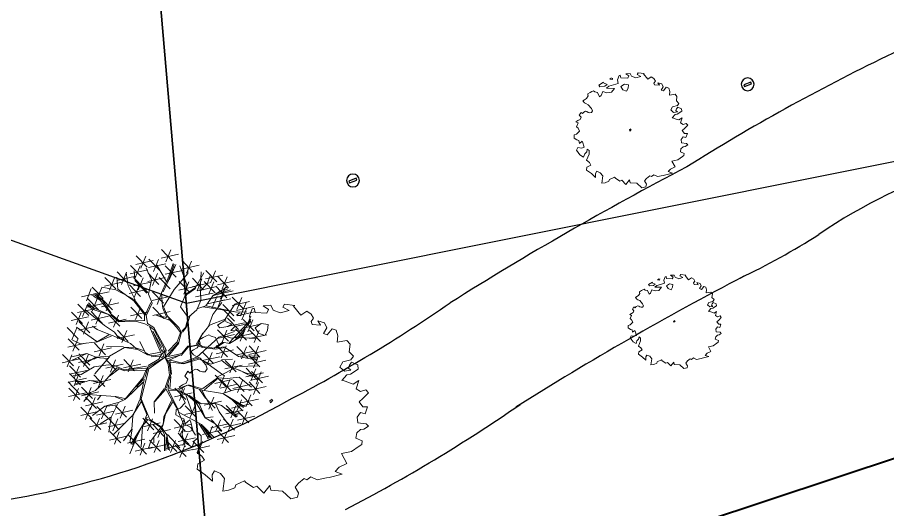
# Model space of a CAD drawing. Extents: x 2080 to 102394, y 2071 to 93424.
# Drawn here: x 84540 to 85557, y 76552 to 77127 of the extents above; entities that cross this region are included whole.
import ezdxf

# ---------------------------------------------------------------- set-up
doc = ezdxf.new("R2010")
doc.units = 0
doc.header["$LTSCALE"] = 20
doc.header["$MEASUREMENT"] = 0
for name, color, linetype, lineweight in [('division', 13, 'Continuous', 18), ('fence', 13, 'FENCELINE2', 40), ('Mango tree', 96, 'Continuous', 5), ('NEEM TREE', 84, 'Continuous', 5), ('sappotta', 114, 'Continuous', 5), ('tree', 60, 'Continuous', 0)]:
    doc.layers.add(name, color=color, linetype=linetype, lineweight=lineweight)
doc.layers.add('ELEC', color=11, linetype='Continuous')
doc.layers.add('road', color=2, linetype='Continuous')
doc.layers.add('patta duplicate', color=230, linetype='Continuous', plot=False)
doc.linetypes.add('FENCELINE2', pattern='A,0.25,-0.1,[132,ltypeshp.shx,S=0.1,R=0,X=-0.1,Y=0],-0.1,1', length=1.45)

# ---------------------------------------------------------------- blocks, each defined once
blk = doc.blocks.new('TREE')
at = {"layer": 'tree', "linetype": 'ByBlock'}
for p, q in [((-0.2048, 0.6602), (-0.1095, 0.5837)), ((-0.1725, 0.5879), (-0.1582, 0.6953)), ((-0.1348, 0.6602), (-0.0396, 0.5836)), ((-0.1025, 0.5879), (-0.0882, 0.6953)), ((-0.0333, 0.6639), (0.0526, 0.6888)), ((-0.0327, 0.7068), (0.0625, 0.6302)), ((-0.0305, 0.5588), (-0.0162, 0.6662)), ((0.05, 0.5835), (0.0643, 0.6908)), ((0.1556, 0.5563), (0.1699, 0.6636)), ((-0.3288, 0.4921), (-0.3145, 0.5995)), ((-0.3058, 0.5749), (-0.2199, 0.5997)), ((-0.273, 0.5454), (-0.2587, 0.6528)), ((-0.2072, 0.4328), (-0.2166, 0.6045)), ((-0.2053, 0.6174), (-0.1194, 0.6422)), ((-0.1914, 0.5075), (-0.1771, 0.6148)), ((-0.1354, 0.6173), (-0.0495, 0.6422)), ((-0.0889, 0.4612), (-0.0874, 0.6348)), ((-0.0633, 0.5882), (0.0226, 0.6131)), ((-0.0628, 0.6311), (0.0325, 0.5545)), ((-0.0548, 0.6426), (-0.0517, 0.5903)), ((-0.0469, 0.6439), (-0.0466, 0.6107)), ((-0.0424, 0.6), (-0.0354, 0.6435)), ((-0.0052, 0.4639), (-0.0424, 0.6)), ((0.0172, 0.6129), (0.1031, 0.6378)), ((0.0177, 0.6558), (0.113, 0.5792)), ((0.0289, 0.5925), (0.0229, 0.6448)), ((0.035, 0.6411), (0.0325, 0.5878)), ((0.0438, 0.6368), (0.0385, 0.586)), ((0.1505, 0.5516), (0.1053, 0.6391)), ((0.1227, 0.5857), (0.2086, 0.6106)), ((0.1233, 0.6286), (0.2185, 0.552)), ((0.163, 0.5451), (0.2237, 0.6001)), ((0.2377, 0.5151), (0.252, 0.6224)), ((-0.4375, 0.4563), (-0.4232, 0.5636)), ((-0.3616, 0.5215), (-0.2757, 0.5464)), ((-0.3611, 0.5644), (-0.2658, 0.4878)), ((-0.2903, 0.5111), (-0.303, 0.5704)), ((-0.2242, 0.5369), (-0.1383, 0.5618)), ((-0.2237, 0.5798), (-0.1284, 0.5032)), ((-0.1177, 0.5128), (-0.0318, 0.5376)), ((-0.1172, 0.5556), (-0.022, 0.479)), ((-0.0849, 0.4833), (-0.0706, 0.5907)), ((-0.0517, 0.5903), (-0.0107, 0.4797)), ((-0.0027, 0.5147), (0.0832, 0.5395)), ((-0.0021, 0.5575), (0.0931, 0.4809)), ((0.0014, 0.4731), (0.0289, 0.5925)), ((0.0385, 0.586), (0.0065, 0.4769)), ((0.0301, 0.4852), (0.0444, 0.5926)), ((0.1767, 0.4132), (0.1505, 0.5516)), ((0.1688, 0.4091), (0.163, 0.5451)), ((0.2049, 0.5445), (0.2908, 0.5694)), ((0.2054, 0.5874), (0.3007, 0.5108)), ((0.2257, 0.5031), (0.2873, 0.5693)), ((0.2979, 0.5427), (0.3931, 0.4661)), ((0.3301, 0.4704), (0.3444, 0.5778)), ((0.3732, 0.5534), (0.4684, 0.4769)), ((0.4055, 0.4811), (0.4198, 0.5885)), ((-0.4703, 0.4857), (-0.3844, 0.5106)), ((-0.4698, 0.5286), (-0.3745, 0.452)), ((-0.3143, 0.4371), (-0.4122, 0.4877)), ((-0.3143, 0.4371), (-0.3982, 0.5041)), ((-0.3649, 0.3699), (-0.3506, 0.4773)), ((-0.2063, 0.4273), (-0.2903, 0.5111)), ((-0.1402, 0.4833), (-0.1438, 0.5217)), ((-0.1122, 0.3845), (-0.1402, 0.4833)), ((-0.0265, 0.3761), (-0.0122, 0.4835)), ((0.1805, 0.4059), (0.2257, 0.5031)), ((0.2208, 0.3923), (0.2351, 0.4997)), ((0.2646, 0.3726), (0.2815, 0.4872)), ((0.2735, 0.3684), (0.2851, 0.4823)), ((0.2788, 0.4021), (0.2931, 0.5095)), ((0.2815, 0.4872), (0.3323, 0.535)), ((0.2973, 0.4998), (0.3832, 0.5247)), ((0.357, 0.4049), (0.3972, 0.4816)), ((0.3726, 0.5106), (0.4585, 0.5354)), ((0.442, 0.3992), (0.4563, 0.5066)), ((0.5469, 0.3728), (0.5612, 0.4802)), ((-0.5101, 0.3371), (-0.4958, 0.4445)), ((-0.5006, 0.398), (-0.4147, 0.4228)), ((-0.5001, 0.4408), (-0.4048, 0.3643)), ((-0.4678, 0.3685), (-0.4535, 0.4759)), ((-0.3977, 0.3994), (-0.3118, 0.4242)), ((-0.3972, 0.4422), (-0.3019, 0.3656)), ((-0.3883, 0.3547), (-0.374, 0.4621)), ((-0.2946, 0.3706), (-0.3143, 0.4371)), ((-0.2415, 0.3319), (-0.2272, 0.4392)), ((-0.12, 0.3971), (-0.2126, 0.4319)), ((-0.1082, 0.3768), (-0.2063, 0.4273)), ((-0.0806, 0.3787), (-0.0889, 0.4612)), ((-0.0593, 0.4055), (0.0266, 0.4304)), ((-0.0588, 0.4484), (0.0365, 0.3718)), ((-0.0085, 0.3991), (-0.0052, 0.4639)), ((0.0003, 0.3978), (0.0014, 0.4731)), ((0.188, 0.4218), (0.2739, 0.4466)), ((0.1885, 0.4646), (0.2838, 0.3881)), ((0.246, 0.4316), (0.3319, 0.4564)), ((0.2465, 0.4744), (0.3417, 0.3978)), ((0.3638, 0.3439), (0.3781, 0.4513)), ((0.4091, 0.4286), (0.495, 0.4535)), ((0.4097, 0.4715), (0.5049, 0.3949)), ((0.4112, 0.3162), (0.4576, 0.4387)), ((0.514, 0.4023), (0.5999, 0.4271)), ((0.5146, 0.4451), (0.6098, 0.3685)), ((-0.591, 0.2774), (-0.5767, 0.3848)), ((-0.5611, 0.3077), (-0.5468, 0.4151)), ((-0.5429, 0.3666), (-0.457, 0.3914)), ((-0.5424, 0.4094), (-0.4471, 0.3328)), ((-0.4487, 0.3078), (-0.531, 0.3639)), ((-0.4801, 0.3277), (-0.5236, 0.3708)), ((-0.4746, 0.3286), (-0.5139, 0.3782)), ((-0.4523, 0.3771), (-0.492, 0.4152)), ((-0.3538, 0.3409), (-0.4523, 0.3771)), ((-0.2951, 0.3733), (-0.3845, 0.4057)), ((-0.2523, 0.3021), (-0.2977, 0.3728)), ((-0.2328, 0.3027), (-0.2946, 0.3706)), ((-0.2743, 0.3613), (-0.1884, 0.3862)), ((-0.2738, 0.4042), (-0.1786, 0.3276)), ((-0.1234, 0.268), (-0.192, 0.3599)), ((-0.0748, 0.2454), (-0.1082, 0.3768)), ((-0.0955, 0.3342), (-0.0806, 0.3787)), ((-0.0727, 0.2651), (-0.0584, 0.3725)), ((0.0691, 0.3056), (-0.0085, 0.3991)), ((0.0696, 0.32), (0.0003, 0.3978)), ((0.0754, 0.3626), (0.1707, 0.2861)), ((0.1077, 0.2903), (0.122, 0.3977)), ((0.1413, 0.2926), (0.1688, 0.4091)), ((0.1431, 0.2819), (0.1767, 0.4132)), ((0.2348, 0.3004), (0.2669, 0.3589)), ((0.2669, 0.3589), (0.357, 0.4049)), ((0.331, 0.3733), (0.4169, 0.3982)), ((0.3315, 0.4162), (0.4267, 0.3396)), ((0.3874, 0.2656), (0.4017, 0.373)), ((0.4765, 0.2826), (0.4908, 0.3899)), ((-0.6239, 0.3068), (-0.538, 0.3317)), ((-0.6233, 0.3497), (-0.5281, 0.2731)), ((-0.4776, 0.1801), (-0.5631, 0.3056)), ((-0.5319, 0.2129), (-0.5176, 0.3203)), ((-0.3897, 0.223), (-0.4487, 0.3078)), ((-0.4072, 0.2253), (-0.4455, 0.3055)), ((-0.4144, 0.2003), (-0.4001, 0.3077)), ((-0.235, 0.2995), (-0.3902, 0.3069)), ((-0.2836, 0.2742), (-0.3538, 0.3409)), ((-0.2796, 0.2004), (-0.2653, 0.3078)), ((-0.122, 0.2598), (-0.2328, 0.3027)), ((-0.1056, 0.2945), (-0.0197, 0.3194)), ((-0.105, 0.3374), (-0.0098, 0.2608)), ((-0.0826, 0.2917), (-0.0896, 0.3492)), ((0.0922, 0.251), (0.0691, 0.3056)), ((0.1056, 0.2699), (0.0696, 0.32)), ((0.0749, 0.3198), (0.1608, 0.3446)), ((0.1459, 0.2799), (0.2348, 0.3004)), ((0.2329, 0.3114), (0.1472, 0.2885)), ((0.2492, 0.3123), (0.3445, 0.2357)), ((0.2815, 0.24), (0.2958, 0.3473)), ((0.3309, 0.2942), (0.4112, 0.3162)), ((0.3427, 0.2907), (0.4261, 0.3103)), ((0.4116, 0.3135), (0.5357, 0.3568)), ((0.4261, 0.3103), (0.5371, 0.3486)), ((0.5416, 0.3382), (0.4319, 0.3085)), ((0.4437, 0.312), (0.5296, 0.3369)), ((0.4443, 0.3549), (0.5395, 0.2783)), ((0.482, 0.194), (0.5517, 0.312)), ((0.5755, 0.2144), (0.5898, 0.3218)), ((-0.6407, 0.1317), (-0.6264, 0.2391)), ((-0.5089, 0.25), (-0.5844, 0.2487)), ((-0.5685, 0.1491), (-0.5542, 0.2565)), ((-0.5647, 0.2424), (-0.4788, 0.2672)), ((-0.5642, 0.2852), (-0.469, 0.2086)), ((-0.4757, 0.2333), (-0.5089, 0.25)), ((-0.4473, 0.2298), (-0.3613, 0.2546)), ((-0.4467, 0.2726), (-0.3515, 0.1961)), ((-0.3124, 0.2299), (-0.2265, 0.2547)), ((-0.3119, 0.2727), (-0.2167, 0.1961)), ((-0.2605, 0.2362), (-0.2836, 0.2742)), ((-0.0802, 0.2109), (-0.1225, 0.2626)), ((-0.0752, 0.181), (-0.122, 0.2598)), ((-0.0766, 0.1892), (-0.0748, 0.2454)), ((0.0968, 0.2237), (0.0922, 0.251)), ((0.1055, 0.2394), (0.1431, 0.2819)), ((0.1115, 0.1872), (0.1055, 0.2394)), ((0.1061, 0.2671), (0.1413, 0.2926)), ((0.1705, 0.2446), (0.2658, 0.168)), ((0.2028, 0.1723), (0.2171, 0.2796)), ((0.2487, 0.2694), (0.3346, 0.2943)), ((0.258, 0.2288), (0.3309, 0.2942)), ((0.2643, 0.2243), (0.4012, 0.2418)), ((0.4012, 0.2418), (0.545, 0.2352)), ((0.4505, 0.1408), (0.4648, 0.2482)), ((0.5427, 0.2438), (0.6286, 0.2687)), ((0.5433, 0.2867), (0.6385, 0.2101)), ((0.545, 0.2352), (0.5826, 0.2612)), ((-0.6736, 0.1612), (-0.5877, 0.186)), ((-0.673, 0.204), (-0.5778, 0.1274)), ((-0.6013, 0.1786), (-0.5154, 0.2034)), ((-0.6007, 0.2214), (-0.5055, 0.1448)), ((-0.4809, 0.1824), (-0.5169, 0.1816)), ((-0.4218, 0.0972), (-0.4776, 0.1801)), ((-0.3947, 0.2193), (-0.4757, 0.2333)), ((-0.2994, 0.2183), (-0.3897, 0.223)), ((-0.2597, 0.1974), (-0.3387, 0.2173)), ((-0.2624, 0.2136), (-0.2994, 0.2183)), ((-0.2476, 0.1599), (-0.2624, 0.2136)), ((-0.243, 0.1664), (-0.2605, 0.2362)), ((-0.2034, 0.1057), (-0.1891, 0.2131)), ((-0.0623, 0.105), (-0.0766, 0.1892)), ((-0.0552, 0.1452), (-0.0757, 0.2005)), ((-0.0606, 0.1276), (-0.0231, 0.2037)), ((0.0025, 0.0374), (0.0981, 0.2158)), ((0.0437, 0.0249), (0.1115, 0.1872)), ((0.0981, 0.2158), (0.099, 0.1765)), ((0.2186, 0.1635), (0.1881, 0.2282)), ((0.1881, 0.2282), (0.2188, 0.13)), ((0.2191, 0.1608), (0.2558, 0.2257)), ((0.23, 0.1627), (0.2643, 0.2243)), ((0.4177, 0.1703), (0.5036, 0.1951)), ((0.4183, 0.2131), (0.5135, 0.1365)), ((0.4236, 0.1589), (0.482, 0.194)), ((0.525, 0.0834), (0.5393, 0.1908)), ((-0.6629, 0.0372), (-0.6486, 0.1446)), ((-0.5198, 0.114), (-0.622, 0.1415)), ((-0.6023, 0.1211), (-0.5071, 0.0445)), ((-0.57, 0.0488), (-0.5557, 0.1562)), ((-0.1562, 0.0497), (-0.2476, 0.1599)), ((-0.128, 0.063), (-0.243, 0.1664)), ((-0.2362, 0.1352), (-0.1503, 0.16)), ((-0.2356, 0.178), (-0.1404, 0.1014)), ((-0.1409, 0.058), (-0.2227, 0.1446)), ((-0.0561, 0.1003), (-0.0606, 0.1276)), ((0.0159, 0.0397), (0.0879, 0.1775)), ((0.0879, 0.1775), (0.0377, 0.06)), ((0.099, 0.1765), (0.0428, 0.0471)), ((0.2103, 0.0643), (0.2214, 0.1471)), ((0.2175, 0.0543), (0.23, 0.1627)), ((0.311, 0.0476), (0.3358, 0.1329)), ((0.3358, 0.1329), (0.4236, 0.1589)), ((0.4028, 0.1499), (0.4277, 0.1511)), ((0.4236, 0.1589), (0.503, 0.136)), ((0.4277, 0.1511), (0.4981, 0.1322)), ((0.4922, 0.1129), (0.5781, 0.1377)), ((0.4927, 0.1557), (0.588, 0.0791)), ((0.503, 0.136), (0.6177, 0.1524)), ((0.5067, 0.0974), (0.6118, 0.171)), ((0.6242, 0.0451), (0.6385, 0.1524)), ((-0.6957, 0.0666), (-0.6098, 0.0915)), ((-0.6951, 0.1095), (-0.5999, 0.0329)), ((-0.5542, 0.0359), (-0.6342, 0.0642)), ((-0.6029, 0.0783), (-0.517, 0.1031)), ((-0.4593, 0.0547), (-0.5226, 0.1135)), ((-0.4435, 0.0598), (-0.5198, 0.114)), ((-0.4102, 0.0459), (-0.425, 0.0995)), ((-0.3927, 0.0407), (-0.4218, 0.0972)), ((-0.0424, 0.0691), (-0.0623, 0.105)), ((-0.0133, 0.0293), (-0.0577, 0.0777)), ((0.0062, 0.0465), (-0.0561, 0.1003)), ((-0.0029, 0.0338), (-0.0424, 0.0691)), ((0.1976, 0.0229), (0.2103, 0.0643)), ((0.4533, 0.094), (0.5485, 0.0174)), ((0.4561, 0.0497), (0.5072, 0.0947)), ((0.4961, 0.109), (0.5913, 0.0324)), ((0.5072, 0.0947), (0.5725, 0.0889)), ((0.5252, 0.0362), (0.6111, 0.061)), ((0.5581, 0.0067), (0.5724, 0.1141)), ((0.5725, 0.0889), (0.6283, 0.1067)), ((0.5914, 0.0745), (0.6773, 0.0994)), ((0.5919, 0.1174), (0.6871, 0.0408)), ((0.6432, -0.043), (0.6575, 0.0644)), ((-0.551, 0.0336), (-0.6427, -0.0185)), ((-0.6174, 0.0087), (-0.5221, -0.0679)), ((-0.5851, -0.0636), (-0.5708, 0.0438)), ((-0.4431, 0.0575), (-0.551, 0.0336)), ((-0.5184, -0.0189), (-0.4325, 0.0059)), ((-0.5179, 0.0239), (-0.4226, -0.0527)), ((-0.4856, -0.0484), (-0.4713, 0.059)), ((-0.4001, 0.0366), (-0.4431, 0.0575)), ((-0.2066, 0.0326), (-0.4001, 0.0366)), ((-0.2284, 0.0123), (-0.3885, 0.0329)), ((-0.2099, 0.0183), (-0.3285, -0.0408)), ((-0.1317, 0.0372), (-0.3243, -0.0486)), ((-0.2136, 0.0233), (-0.2816, 0.0285)), ((-0.2011, 0.0336), (-0.2099, 0.0183)), ((-0.1266, 0.0547), (-0.2011, 0.0336)), ((-0.1256, 0.0491), (-0.1965, 0.0234)), ((0, 0), (-0.1317, 0.0372)), ((0, 0), (-0.1256, 0.0491)), ((-0.0378, 0.0249), (-0.1182, 0.0561)), ((-0.0049, 0.0305), (-0.0378, 0.0249)), ((-0.0003, 0.0032), (-0.0258, -0.0459)), ((-0.0193, 0.0171), (-0.0022, 0.0143)), ((-0.0003, 0.0032), (-0.0143, -0.0468)), ((0.0395, 0.0323), (-0.0049, 0.0305)), ((-0.0022, 0.0143), (0.0395, 0.0323)), ((0, 0), (0.0437, 0.0249)), ((0, 0), (0.0907, -0.0733)), ((0, 0), (0.1387, -0.0093)), ((0.0428, 0.0471), (0.0159, 0.0397)), ((0.0457, 0.0112), (0.1342, 0.0011)), ((0.1342, 0.0011), (0.1976, 0.0229)), ((0.1387, -0.0093), (0.2039, 0.0183)), ((0.2039, 0.0183), (0.2175, 0.0543)), ((0.2077, 0.0135), (0.2494, 0.0148)), ((0.2143, 0.023), (0.2461, 0.0172)), ((0.2461, 0.0172), (0.311, 0.0476)), ((0.2494, 0.0148), (0.3232, 0.0414)), ((0.3168, 0.0458), (0.3889, 0.0329)), ((0.3889, 0.0329), (0.4561, 0.0497)), ((0.3938, 0.0364), (0.4502, 0.0012)), ((0.5395, -0.1795), (0.4317, 0.012)), ((0.4502, 0.0012), (0.5332, 0.0068)), ((0.4662, 0.0016), (0.5615, -0.075)), ((0.5332, 0.0068), (0.6399, -0.0619)), ((0.5359, 0.0073), (0.6375, -0.0315)), ((0.5825, -0.0766), (0.5968, 0.0307)), ((0.6103, -0.0135), (0.6962, 0.0113)), ((0.6109, 0.0293), (0.7061, -0.0473)), ((-0.6819, -0.0547), (-0.5866, -0.1313)), ((-0.6496, -0.127), (-0.6353, -0.0196)), ((-0.4544, -0.0734), (-0.64, -0.0514)), ((-0.6179, -0.0342), (-0.532, -0.0093)), ((-0.3336, -0.0445), (-0.4539, -0.0762)), ((-0.3243, -0.0486), (-0.3996, -0.1841)), ((-0.3285, -0.0408), (-0.3865, -0.1457)), ((-0.0258, -0.0459), (-0.0782, -0.0994)), ((-0.0143, -0.0468), (-0.069, -0.1031)), ((0.0037, -0.0378), (-0.0634, -0.105)), ((0.0794, -0.0725), (-0.0032, -0.0305)), ((-0.0027, -0.05), (0.0442, -0.1288)), ((0, -0.016), (0.0794, -0.0725)), ((0.0068, -0.04), (0.0464, -0.1257)), ((0.0218, -0.0124), (0.1337, -0.0129)), ((0.4506, -0.0014), (0.5471, -0.1922)), ((0.4657, -0.0413), (0.5516, -0.0164)), ((0.4982, -0.0688), (0.5841, -0.044)), ((0.4988, -0.026), (0.594, -0.1026)), ((0.5497, -0.0472), (0.6356, -0.0223)), ((0.5502, -0.0043), (0.6454, -0.0809)), ((0.634, -0.0433), (0.5572, -0.0031)), ((-0.6824, -0.0975), (-0.5965, -0.0727)), ((-0.4539, -0.0762), (-0.529, -0.1279)), ((-0.3415, -0.0625), (-0.4516, -0.0729)), ((-0.0782, -0.0994), (-0.1625, -0.1303)), ((-0.069, -0.1031), (-0.1583, -0.1382)), ((-0.1491, -0.159), (-0.0787, -0.1133)), ((0.1285, -0.1649), (0.0414, -0.1124)), ((0.0776, -0.0784), (0.1507, -0.0801)), ((0.0907, -0.0733), (0.1551, -0.0736)), ((0.1507, -0.0801), (0.1961, -0.1171)), ((0.1551, -0.0736), (0.1692, -0.0909)), ((0.1692, -0.0909), (0.1988, -0.1166)), ((0.1988, -0.1166), (0.2115, -0.1592)), ((0.1997, -0.1222), (0.28, -0.1002)), ((0.2908, -0.0984), (0.2006, -0.1108)), ((0.28, -0.1002), (0.361, -0.1005)), ((0.3552, -0.0987), (0.4322, -0.0745)), ((0.361, -0.1005), (0.4605, -0.1592)), ((0.4322, -0.0745), (0.5351, -0.0711)), ((0.4883, -0.2176), (0.5026, -0.1102)), ((0.5143, -0.1912), (0.5286, -0.0838)), ((0.5946, -0.21), (0.6089, -0.1026)), ((-0.529, -0.1279), (-0.6262, -0.1328)), ((-0.6206, -0.1642), (-0.5254, -0.2408)), ((-0.4551, -0.1682), (-0.6115, -0.1865)), ((-0.5262, -0.1302), (-0.6106, -0.1749)), ((-0.5883, -0.2365), (-0.574, -0.1291)), ((-0.4685, -0.1733), (-0.5833, -0.2546)), ((-0.4768, -0.1719), (-0.5527, -0.1875)), ((-0.4074, -0.1716), (-0.4768, -0.1719)), ((-0.4689, -0.1762), (-0.3736, -0.2528)), ((-0.3865, -0.1457), (-0.4551, -0.1682)), ((-0.4366, -0.2485), (-0.4223, -0.1411)), ((-0.4167, -0.1646), (-0.3981, -0.1586)), ((-0.4074, -0.1716), (-0.4005, -0.2266)), ((-0.2851, -0.1315), (-0.3468, -0.1809)), ((-0.1708, -0.1289), (-0.2851, -0.1315)), ((-0.1717, -0.1404), (-0.2819, -0.1338)), ((-0.1611, -0.1553), (-0.2266, -0.2977)), ((-0.1625, -0.1303), (-0.1885, -0.1908)), ((-0.1334, -0.1363), (-0.1611, -0.1553)), ((-0.1597, -0.1636), (-0.1316, -0.1979)), ((-0.1491, -0.159), (-0.1325, -0.1923)), ((0.0442, -0.1288), (0.1326, -0.1893)), ((0.0464, -0.1257), (0.1304, -0.1758)), ((0.1304, -0.1758), (0.1582, -0.2744)), ((0.1323, -0.1698), (0.3363, -0.2026)), ((0.1725, -0.2857), (0.1868, -0.1784)), ((0.2115, -0.1592), (0.2579, -0.2353)), ((0.216, -0.1194), (0.2161, -0.1529)), ((0.2161, -0.1529), (0.2589, -0.2239)), ((0.3553, -0.2704), (0.3696, -0.1631)), ((0.4605, -0.1592), (0.5815, -0.1472)), ((0.461, -0.2747), (0.4753, -0.1673)), ((0.5618, -0.1806), (0.6477, -0.1557)), ((0.5623, -0.1377), (0.6576, -0.2143)), ((0.5815, -0.1472), (0.612, -0.1616)), ((-0.6694, -0.223), (-0.5835, -0.1982)), ((-0.6212, -0.2071), (-0.5353, -0.1822)), ((-0.6069, -0.1967), (-0.5564, -0.1829)), ((-0.5527, -0.1875), (-0.6055, -0.205)), ((-0.5994, -0.3116), (-0.5851, -0.2043)), ((-0.4694, -0.219), (-0.3835, -0.1942)), ((-0.4283, -0.3326), (-0.414, -0.2253)), ((-0.4005, -0.2266), (-0.3951, -0.2756)), ((-0.3996, -0.1841), (-0.39, -0.2748)), ((-0.2062, -0.2186), (-0.3247, -0.2471)), ((-0.3029, -0.2434), (-0.2099, -0.2306)), ((-0.1885, -0.1908), (-0.2354, -0.3106)), ((-0.1719, -0.2615), (-0.086, -0.2367)), ((-0.1713, -0.2187), (-0.0761, -0.2953)), ((-0.1391, -0.291), (-0.1248, -0.1836)), ((-0.1325, -0.1923), (-0.0549, -0.2378)), ((-0.1316, -0.1979), (-0.1072, -0.2747)), ((-0.127, -0.208), (-0.0549, -0.2378)), ((-0.117, -0.2175), (-0.1065, -0.28)), ((-0.0549, -0.2378), (-0.0184, -0.3382)), ((0.1396, -0.2563), (0.2255, -0.2314)), ((0.1402, -0.2134), (0.2354, -0.29)), ((0.145, -0.2292), (0.153, -0.3929)), ((0.2579, -0.2353), (0.3074, -0.2801)), ((0.2589, -0.2239), (0.3265, -0.2433)), ((0.2678, -0.3315), (0.2821, -0.2242)), ((0.3093, -0.2742), (0.2687, -0.2335)), ((0.2687, -0.2335), (0.3278, -0.2515)), ((0.3224, -0.241), (0.4083, -0.2161)), ((0.323, -0.1981), (0.4182, -0.2747)), ((0.3363, -0.2026), (0.433, -0.2618)), ((0.4287, -0.2023), (0.5239, -0.2789)), ((0.5276, -0.2515), (0.6135, -0.2267)), ((0.5281, -0.2087), (0.6233, -0.2852)), ((0.5471, -0.1922), (0.5922, -0.2432)), ((0.5536, -0.2251), (0.6395, -0.2002)), ((0.5541, -0.1822), (0.6493, -0.2588)), ((-0.6322, -0.2822), (-0.5463, -0.2573)), ((-0.6316, -0.2393), (-0.5364, -0.3159)), ((-0.5061, -0.2806), (-0.5649, -0.299)), ((-0.5252, -0.3762), (-0.5109, -0.2688)), ((-0.4783, -0.2816), (-0.508, -0.3032)), ((-0.3696, -0.2771), (-0.5061, -0.2806)), ((-0.4611, -0.3032), (-0.3752, -0.2783)), ((-0.4606, -0.2603), (-0.3653, -0.3369)), ((-0.3951, -0.2756), (-0.4174, -0.327)), ((-0.39, -0.2748), (-0.4095, -0.3399)), ((-0.3696, -0.2771), (-0.3029, -0.2434)), ((-0.3247, -0.2471), (-0.3696, -0.2771)), ((-0.1137, -0.2701), (-0.1773, -0.3731)), ((-0.1072, -0.2747), (-0.1125, -0.3593)), ((-0.1097, -0.2945), (-0.1064, -0.3806)), ((-0.1024, -0.2878), (-0.0963, -0.3901)), ((-0.0107, -0.3337), (-0.0485, -0.2422)), ((0.1582, -0.2744), (0.2241, -0.3165)), ((0.2349, -0.3021), (0.3208, -0.2772)), ((0.2355, -0.2592), (0.3307, -0.3358)), ((0.3074, -0.2801), (0.3177, -0.3902)), ((0.3265, -0.2433), (0.3478, -0.2873)), ((0.3478, -0.2873), (0.4223, -0.3138)), ((0.3496, -0.2814), (0.5678, -0.2977)), ((0.4061, -0.291), (0.5013, -0.3676)), ((0.4383, -0.3633), (0.4526, -0.256)), ((0.4886, -0.2927), (0.5839, -0.3693)), ((0.5002, -0.3086), (0.5861, -0.2837)), ((0.5209, -0.365), (0.5352, -0.2576)), ((-0.5581, -0.3467), (-0.4722, -0.3219)), ((-0.5575, -0.3039), (-0.4623, -0.3805)), ((-0.4174, -0.327), (-0.504, -0.3949)), ((-0.423, -0.3446), (-0.4971, -0.4018)), ((-0.4841, -0.411), (-0.423, -0.3446)), ((-0.4095, -0.3399), (-0.4823, -0.4217)), ((-0.4553, -0.4642), (-0.441, -0.3568)), ((-0.4035, -0.3413), (-0.4222, -0.4649)), ((-0.3417, -0.3498), (-0.2465, -0.4264)), ((-0.3095, -0.4221), (-0.2952, -0.3147)), ((-0.2391, -0.3055), (-0.2795, -0.3823)), ((-0.2354, -0.3106), (-0.2065, -0.4818)), ((-0.2219, -0.3496), (-0.1266, -0.4262)), ((-0.1896, -0.4219), (-0.1753, -0.3146)), ((-0.0194, -0.3324), (-0.0839, -0.4803)), ((-0.0488, -0.3905), (-0.0267, -0.3225)), ((-0.0184, -0.3382), (0.0499, -0.4609)), ((-0.008, -0.3501), (0.1163, -0.3738)), ((-0.0076, -0.3361), (0.1127, -0.3689)), ((0.103, -0.4503), (0.1173, -0.343)), ((0.2241, -0.3165), (0.2233, -0.3781)), ((0.2241, -0.4422), (0.2384, -0.3349)), ((0.2263, -0.3133), (0.2777, -0.369)), ((0.3499, -0.4463), (0.3642, -0.3389)), ((0.3918, -0.2995), (0.5577, -0.3051)), ((0.4055, -0.3339), (0.4914, -0.309)), ((0.4223, -0.3138), (0.4886, -0.4089)), ((0.4881, -0.3355), (0.574, -0.3107)), ((0.4915, -0.4444), (0.5058, -0.3371)), ((-0.4882, -0.4347), (-0.4023, -0.4099)), ((-0.4876, -0.3919), (-0.3924, -0.4684)), ((-0.3657, -0.5011), (-0.3514, -0.3937)), ((-0.2795, -0.3823), (-0.343, -0.4206)), ((-0.3423, -0.3926), (-0.2564, -0.3678)), ((-0.2759, -0.3869), (-0.2676, -0.4359)), ((-0.2224, -0.3925), (-0.1365, -0.3676)), ((-0.1125, -0.3593), (-0.1552, -0.4731)), ((-0.1064, -0.3806), (-0.1525, -0.4723)), ((-0.0963, -0.3901), (-0.0331, -0.4661)), ((-0.0913, -0.4125), (0.0039, -0.4891)), ((-0.0591, -0.4848), (-0.0448, -0.3774)), ((0.0702, -0.4209), (0.1561, -0.396)), ((0.0707, -0.378), (0.1659, -0.4546)), ((0.1007, -0.498), (0.115, -0.3907)), ((0.1127, -0.3689), (0.1499, -0.4241)), ((0.1176, -0.3652), (0.2597, -0.428)), ((0.1913, -0.4128), (0.2772, -0.3879)), ((0.1919, -0.3699), (0.2871, -0.4465)), ((0.2233, -0.3781), (0.2612, -0.5033)), ((0.3171, -0.4168), (0.403, -0.392)), ((0.3176, -0.374), (0.4129, -0.4506)), ((0.3177, -0.3902), (0.3763, -0.5062)), ((0.4013, -0.4879), (0.3244, -0.3975)), ((0.4039, -0.5086), (0.4182, -0.4012)), ((0.4587, -0.415), (0.5446, -0.3901)), ((0.4593, -0.3721), (0.5545, -0.4487)), ((-0.4744, -0.4636), (-0.3791, -0.5402)), ((-0.4421, -0.5359), (-0.4278, -0.4285)), ((-0.3986, -0.4717), (-0.3127, -0.4468)), ((-0.398, -0.4288), (-0.3028, -0.5054)), ((-0.343, -0.4206), (-0.3958, -0.4885)), ((-0.2676, -0.4359), (-0.288, -0.4955)), ((-0.2125, -0.4633), (-0.2516, -0.5788)), ((-0.1552, -0.4731), (-0.1424, -0.549)), ((-0.152, -0.475), (-0.1152, -0.5107)), ((-0.0919, -0.4553), (-0.006, -0.4305)), ((-0.0336, -0.4634), (-0.063, -0.5215)), ((-0.0331, -0.4661), (-0.0177, -0.5084)), ((0.0499, -0.4609), (0.1322, -0.517)), ((0.0511, -0.4687), (0.0651, -0.6342)), ((0.0737, -0.6355), (0.0525, -0.4769)), ((0.0678, -0.4686), (0.1537, -0.4437)), ((0.0684, -0.4257), (0.1636, -0.5023)), ((0.1499, -0.4241), (0.2072, -0.4816)), ((0.1527, -0.5685), (0.167, -0.4611)), ((0.2465, -0.4497), (0.2653, -0.5445)), ((0.2597, -0.428), (0.35, -0.533)), ((0.3193, -0.4761), (0.4145, -0.5527)), ((0.3516, -0.5484), (0.3659, -0.441)), ((0.3913, -0.4953), (0.3618, -0.4526)), ((0.3618, -0.4526), (0.3818, -0.5053)), ((0.371, -0.4791), (0.4569, -0.4543)), ((0.3716, -0.4363), (0.4668, -0.5128)), ((-0.4749, -0.5065), (-0.389, -0.4816)), ((-0.3471, -0.6137), (-0.3328, -0.5063)), ((-0.2543, -0.53), (-0.1591, -0.6066)), ((-0.2093, -0.4822), (-0.2396, -0.5849)), ((-0.2065, -0.4818), (-0.235, -0.5955)), ((-0.222, -0.6023), (-0.2077, -0.495)), ((-0.1522, -0.6181), (-0.1379, -0.5107)), ((-0.063, -0.5215), (-0.0923, -0.6299)), ((-0.0177, -0.5084), (-0.0184, -0.6371)), ((-0.0129, -0.6396), (0.0014, -0.5323)), ((0.1198, -0.539), (0.2057, -0.5142)), ((0.1204, -0.4962), (0.2156, -0.5728)), ((0.1322, -0.517), (0.1982, -0.6091)), ((0.2072, -0.4816), (0.2087, -0.5904)), ((0.2392, -0.5595), (0.3251, -0.5347)), ((0.2397, -0.5167), (0.335, -0.5933)), ((0.2612, -0.5033), (0.2916, -0.568)), ((0.2658, -0.5304), (0.2845, -0.5748)), ((0.272, -0.589), (0.2863, -0.4816)), ((0.2765, -0.631), (0.2908, -0.5236)), ((0.3187, -0.5189), (0.4046, -0.4941)), ((-0.38, -0.5843), (-0.2941, -0.5594)), ((-0.3794, -0.5414), (-0.2842, -0.618)), ((-0.2549, -0.5729), (-0.169, -0.548)), ((-0.1864, -0.7024), (-0.1721, -0.595)), ((-0.185, -0.5886), (-0.0991, -0.5638)), ((-0.1845, -0.5458), (-0.0893, -0.6224)), ((-0.1424, -0.549), (-0.1582, -0.6188)), ((-0.0956, -0.6834), (-0.0813, -0.576)), ((-0.0457, -0.6102), (0.0402, -0.5853)), ((-0.0451, -0.5673), (0.0501, -0.6439)), ((-0.0167, -0.5472), (0.0102, -0.6407)), ((-0.0016, -0.637), (-0.0134, -0.5831)), ((0.0103, -0.6156), (0.0962, -0.5908)), ((0.0109, -0.5728), (0.1061, -0.6494)), ((0.0432, -0.6451), (0.0575, -0.5377)), ((0.1102, -0.6739), (0.1245, -0.5666)), ((0.1784, -0.5899), (0.2736, -0.6665)), ((0.2107, -0.6622), (0.225, -0.5548)), ((0.2437, -0.6015), (0.3296, -0.5767)), ((0.2442, -0.5587), (0.3395, -0.6353)), ((-0.2193, -0.6729), (-0.1334, -0.6481)), ((-0.2187, -0.6301), (-0.1235, -0.7067)), ((-0.1284, -0.6539), (-0.0425, -0.6291)), ((-0.1279, -0.6111), (-0.0326, -0.6877)), ((-0.0286, -0.6556), (0.0667, -0.7322)), ((0.0037, -0.7279), (0.018, -0.6205)), ((0.0774, -0.6445), (0.1633, -0.6196)), ((0.078, -0.6016), (0.1732, -0.6782)), ((0.1778, -0.6327), (0.2637, -0.6079)), ((-0.0291, -0.6984), (0.0568, -0.6736))]:
    blk.add_line(p, q, dxfattribs=at)
blk = doc.blocks.new('A$C16A84746')
at = {"layer": 'ELEC'}
blk.add_lwpolyline([(14.9, 44.1), (61.5, 44.1), (61.5, 32.9), (14.9, 32.9)], close=True, dxfattribs=at)
blk.add_circle((38.5, 38.5), 38.5, dxfattribs=at)
blk = doc.blocks.new('NEEM')
at = {"layer": 'sappotta', "linetype": 'Continuous'}
for p, q in [((0.003, 1.132), (-0.083, 1.127)), ((-0.083, 1.127), (-0.023, 1.083)), ((0.03, 1.077), (0.003, 1.132)), ((0.162, 1.144), (0.142, 1.112)), ((0.142, 1.112), (0.216, 1.072)), ((0.283, 1.13), (0.162, 1.144)), ((0.267, 1.123), (0.283, 1.13)), ((0.351, 1.016), (0.267, 1.123)), ((-0.359, 1.043), (-0.396, 1.016)), ((-0.396, 1.016), (-0.345, 1.011)), ((-0.345, 1.011), (-0.34, 1.039)), ((-0.213, 1.092), (-0.242, 1.007)), ((-0.191, 1.099), (-0.213, 1.092)), ((-0.177, 1.048), (-0.191, 1.099)), ((-0.043, 1.039), (-0.177, 1.048)), ((-0.023, 1.083), (-0.043, 1.039)), ((0.114, 1.043), (0.03, 1.077)), ((0.216, 1.072), (0.114, 1.043)), ((0.421, 1.063), (0.351, 1.016)), ((0.473, 1.03), (0.421, 1.063)), ((0.501, 0.982), (0.473, 1.03)), ((-0.517, 0.963), (-0.614, 0.901)), ((-0.521, 0.945), (-0.521, 0.945)), ((-0.449, 0.913), (-0.521, 0.945)), ((-0.494, 0.884), (-0.449, 0.913)), ((-0.23, 0.935), (-0.32, 0.906)), ((-0.242, 1.007), (-0.23, 0.935)), ((-0.108, 0.922), (-0.177, 0.872)), ((-0.027, 0.908), (-0.108, 0.922)), ((0.472, 0.942), (0.501, 0.982)), ((0.483, 0.908), (0.472, 0.942)), ((0.551, 0.95), (0.581, 0.9)), ((0.627, 0.928), (0.551, 0.95)), ((0.654, 0.87), (0.627, 0.928)), ((-0.614, 0.901), (-0.589, 0.87)), ((-0.589, 0.87), (-0.494, 0.884)), ((-0.415, 0.884), (-0.459, 0.839)), ((-0.459, 0.839), (-0.303, 0.837)), ((-0.32, 0.906), (-0.415, 0.884)), ((-0.303, 0.837), (-0.361, 0.762)), ((-0.177, 0.872), (-0.139, 0.809)), ((-0.139, 0.809), (-0.067, 0.78)), ((-0.067, 0.78), (-0.034, 0.839)), ((-0.034, 0.839), (-0.027, 0.908)), ((0.581, 0.9), (0.483, 0.908)), ((0.616, 0.806), (0.654, 0.87)), ((0.715, 0.86), (0.66, 0.788)), ((0.762, 0.844), (0.715, 0.86)), ((0.783, 0.779), (0.762, 0.844)), ((-0.783, 0.757), (-0.83, 0.729)), ((-0.83, 0.729), (-0.826, 0.714)), ((-0.826, 0.714), (-0.818, 0.692)), ((-0.749, 0.774), (-0.783, 0.757)), ((-0.717, 0.789), (-0.749, 0.774)), ((-0.689, 0.772), (-0.717, 0.789)), ((-0.638, 0.758), (-0.689, 0.772)), ((-0.598, 0.672), (-0.638, 0.758)), ((-0.533, 0.776), (-0.562, 0.699)), ((-0.452, 0.75), (-0.533, 0.776)), ((-0.361, 0.762), (-0.452, 0.75)), ((0.66, 0.788), (0.616, 0.806)), ((0.776, 0.704), (0.783, 0.779)), ((0.888, 0.723), (0.776, 0.704)), ((0.924, 0.679), (0.888, 0.723)), ((-0.892, 0.613), (-0.923, 0.594)), ((-0.85, 0.638), (-0.892, 0.613)), ((-0.818, 0.692), (-0.85, 0.638)), ((-0.562, 0.699), (-0.598, 0.672)), ((0.913, 0.591), (0.924, 0.679)), ((-0.923, 0.594), (-0.895, 0.555)), ((-0.895, 0.555), (-0.868, 0.54)), ((-0.868, 0.54), (-0.818, 0.517)), ((-0.818, 0.517), (-0.752, 0.44)), ((0.964, 0.541), (0.913, 0.591)), ((0.934, 0.5), (0.964, 0.541)), ((-0.752, 0.44), (-0.735, 0.394)), ((0.804, 0.415), (0.84, 0.475)), ((0.86, 0.367), (0.804, 0.415)), ((0.84, 0.475), (0.934, 0.5)), ((0.917, 0.437), (0.904, 0.404)), ((0.942, 0.471), (0.917, 0.437)), ((1.014, 0.439), (0.942, 0.471)), ((1.018, 0.389), (1.014, 0.439)), ((-0.96, 0.366), (-0.994, 0.31)), ((-0.994, 0.31), (-0.961, 0.275)), ((-0.935, 0.345), (-0.96, 0.366)), ((-0.908, 0.372), (-0.935, 0.345)), ((-0.87, 0.389), (-0.908, 0.372)), ((-0.846, 0.386), (-0.87, 0.389)), ((-0.821, 0.367), (-0.846, 0.386)), ((-0.788, 0.359), (-0.821, 0.367)), ((-0.757, 0.361), (-0.788, 0.359)), ((-0.735, 0.394), (-0.757, 0.361)), ((0.829, 0.259), (0.888, 0.326)), ((0.933, 0.378), (0.86, 0.367)), ((0.888, 0.326), (0.93, 0.332)), ((0.904, 0.404), (0.933, 0.378)), ((0.93, 0.332), (1.018, 0.389)), ((-1.023, 0.208), (-1.062, 0.182)), ((-0.978, 0.229), (-1.023, 0.208)), ((-0.961, 0.275), (-0.978, 0.229)), ((0.838, 0.262), (0.829, 0.259)), ((0.931, 0.228), (0.838, 0.262)), ((0.962, 0.217), (0.931, 0.228)), ((1.025, 0.259), (0.962, 0.217)), ((0.996, 0.16), (1.025, 0.259)), ((-1.062, 0.182), (-1.02, 0.162)), ((-1.02, 0.162), (-1.049, 0.084)), ((1.046, 0.129), (0.996, 0.16)), ((1.109, 0.149), (1.046, 0.129)), ((1.074, 0.049), (1.137, 0.114)), ((1.137, 0.114), (1.109, 0.149)), ((-1.049, 0.084), (-1.017, 0.059)), ((-1.017, 0.059), (-0.991, -0.002)), ((0.02, 0.041), (-0.009, 0.024)), ((-0.009, 0.024), (0, 0)), ((0, 0), (0.014, 0.011)), ((0.014, 0.011), (0.027, 0.031)), ((1.029, 0.011), (1.074, 0.049)), ((1.074, -0.047), (1.029, 0.011)), ((-1.097, -0.077), (-1.098, -0.14)), ((-1.048, -0.062), (-1.097, -0.077)), ((-0.991, -0.002), (-1.048, -0.062)), ((1.129, -0.047), (1.074, -0.047)), ((1.1, -0.129), (1.129, -0.047)), ((-1.098, -0.14), (-1.044, -0.173)), ((-1.044, -0.173), (-1.007, -0.185)), ((-1.007, -0.185), (-0.992, -0.244)), ((-0.992, -0.244), (-0.937, -0.198)), ((-0.937, -0.198), (-0.93, -0.213)), ((1.007, -0.166), (1.046, -0.114)), ((1.016, -0.234), (1.007, -0.166)), ((1.046, -0.114), (1.1, -0.129)), ((-0.93, -0.213), (-0.902, -0.318)), ((1.11, -0.243), (1.016, -0.234)), ((1.083, -0.306), (1.137, -0.273)), ((1.137, -0.273), (1.11, -0.243)), ((-1.025, -0.325), (-1.052, -0.378)), ((-1.052, -0.378), (-0.982, -0.471)), ((-0.953, -0.336), (-1.025, -0.325)), ((-0.902, -0.318), (-0.953, -0.336)), ((-0.848, -0.411), (-0.837, -0.355)), ((-0.837, -0.355), (-0.803, -0.383)), ((-0.803, -0.383), (-0.803, -0.452)), ((0.992, -0.411), (1.004, -0.349)), ((1.004, -0.349), (1.045, -0.311)), ((1.045, -0.311), (1.083, -0.306)), ((-0.982, -0.471), (-0.91, -0.516)), ((-0.91, -0.516), (-0.888, -0.446)), ((-0.888, -0.446), (-0.848, -0.411)), ((-0.803, -0.452), (-0.853, -0.576)), ((0.943, -0.565), (1.032, -0.503)), ((1.066, -0.443), (0.992, -0.411)), ((1.032, -0.503), (1.061, -0.484)), ((1.061, -0.484), (1.066, -0.443)), ((-0.853, -0.576), (-0.797, -0.619)), ((0.826, -0.591), (0.943, -0.565)), ((0.887, -0.704), (0.826, -0.591)), ((-0.766, -0.668), (-0.844, -0.71)), ((-0.797, -0.619), (-0.766, -0.668)), ((0.797, -0.747), (0.887, -0.704)), ((-0.844, -0.71), (-0.852, -0.77)), ((-0.852, -0.77), (-0.758, -0.838)), ((-0.676, -0.836), (-0.649, -0.791)), ((-0.649, -0.791), (-0.582, -0.82)), ((0.751, -0.797), (0.797, -0.747)), ((0.834, -0.828), (0.751, -0.797)), ((-0.758, -0.838), (-0.675, -0.912)), ((-0.675, -0.912), (-0.676, -0.836)), ((-0.582, -0.82), (-0.534, -0.881)), ((-0.534, -0.881), (-0.554, -1.025)), ((-0.401, -0.955), (-0.302, -0.907)), ((-0.302, -0.907), (-0.286, -0.926)), ((0.327, -0.932), (0.391, -0.879)), ((0.391, -0.879), (0.423, -0.897)), ((0.423, -0.897), (0.47, -0.86)), ((0.47, -0.86), (0.543, -0.896)), ((0.543, -0.896), (0.652, -0.871)), ((0.652, -0.871), (0.68, -0.867)), ((0.68, -0.867), (0.834, -0.828)), ((-0.486, -1.015), (-0.413, -0.988)), ((-0.413, -0.988), (-0.401, -0.955)), ((-0.286, -0.926), (-0.197, -0.986)), ((-0.197, -0.986), (-0.157, -0.969)), ((-0.157, -0.969), (-0.078, -1.049)), ((-0.078, -1.049), (-0.006, -0.96)), ((-0.006, -0.96), (0.006, -1.017)), ((0.287, -0.982), (0.327, -0.932)), ((0.324, -1.046), (0.287, -0.982)), ((-0.554, -1.025), (-0.486, -1.015)), ((0.006, -1.017), (0.139, -1.026)), ((0.139, -1.026), (0.236, -1.115)), ((0.236, -1.115), (0.314, -1.096)), ((0.314, -1.096), (0.324, -1.046))]:
    blk.add_line(p, q, dxfattribs=at)

msp = doc.modelspace()

# ---------------------------------------------------------------- linework, layer by layer
at = {"layer": 'division', "lineweight": 35, "ltscale": 0.25}
msp.add_line((84567.485, 78766.38), (84776.314, 76344.039), dxfattribs=at)
at = {"layer": 'fence', "linetype": 'Continuous'}
msp.add_lwpolyline([(85811.373, 76693.749), (85338.14, 76536.873), (84776.314, 76344.039), (84660.704, 76183.192)], dxfattribs=at)
at = {"layer": 'patta duplicate', "ltscale": 0.5}
msp.add_lwpolyline([(88450.657, 84067.151), (84127.797, 82684.315), (83540.963, 80377.169), (84337.551, 80292.694), (84338.201, 79890.512), (77189.571, 82827.244), (75365.053, 80162.878), (84737.949, 76793.335), (86791.228, 77204.942), (89065.024, 78174.595), (89006.283, 79510.343), (88948.024, 81170.116), (88450.657, 84067.151)], dxfattribs=at)
at = {"layer": 'road', "linetype": 'Continuous', "ltscale": 0.5}
for centre, radius, start, end in [((85870.863, 76438.863), 715.895, 106.841088, 116.105926), ((86587.617, 74942.113), 2375.392, 115.744458, 122.190011), ((85832.877, 76353.112), 630.763, 90.824319, 124.411662), ((87135.118, 73476.69), 3920.093, 117.546859, 122.206487), ((84991.592, 77639.98), 906.947, 295.677206, 302.314107), ((87135.118, 73476.69), 3776.093, 117.546859, 122.206487)]:
    msp.add_arc(centre, radius, start, end, dxfattribs=at)
at = {"layer": 'road', "ltscale": 0.5}
for centre, radius, start, end in [((84027.212, 78270.874), 1794.399, 297.480001, 304.587107), ((84361.287, 77559.482), 1009.62, 278.930684, 299.289632), ((84027.212, 78270.874), 1938.399, 297.54628, 304.587107)]:
    msp.add_arc(centre, radius, start, end, dxfattribs=at)

# ---------------------------------------------------------------- block references
at = {"layer": 'ELEC', "linetype": 'Continuous', "ltscale": 0.5, "xscale": -0.1944000000041392, "yscale": 0.1944000000075903, "zscale": 0.1944, "rotation": 200.7708789352497}
for p in [(85383.689, 77053.212), (84922.651, 76940.893)]:
    msp.add_blockref('A$C16A84746', p, dxfattribs=at)
at = {"layer": 'Mango tree', "linetype": 'Continuous'}
for p, xscale, yscale, zscale in [((85255.732, 76994.317, 0), 59.42384487853269, 59.4238448785909, 59.42384487818656), ((85307.187, 76771.1, 0), 48.65086453947879, 48.650864539537, 48.65086453920085), ((84835.926, 76676.983), 100.5541090274637, 100.5541090275947, 100.5541090269011)]:
    msp.add_blockref('NEEM', p, dxfattribs=dict(at, xscale=xscale, yscale=yscale, zscale=zscale))
at = {"layer": 'NEEM TREE', "linetype": 'Continuous', "extrusion": (0.00224, -0.003541, 0.999991), "xscale": 170.4331942899079, "yscale": 170.4331942899198, "zscale": 170.4331942899425, "rotation": 51.50199717107599}
msp.add_blockref('TREE', (84712.782, 76730.327, -81.913), dxfattribs=at)

doc.saveas('drawing.dxf')
